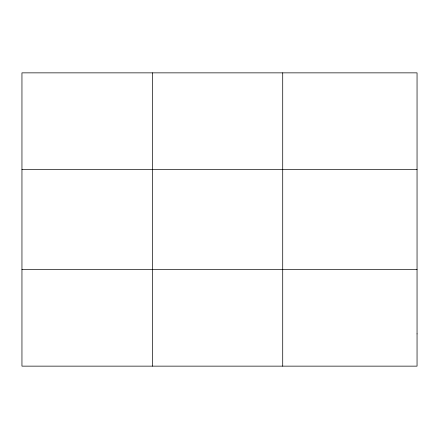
<?xml version="1.0" encoding="UTF-8"?>
<svg xmlns="http://www.w3.org/2000/svg" width="439" height="439" viewBox="0 0 439 439"><rect width="100%" height="100%" fill="white"/><g stroke="black" fill="none" stroke-linecap="round" stroke-linejoin="round"><path stroke-width="0.66" d="M152.333 366.142L152.333 72.858M282.716 366.142L282.716 72.858M21.95 169.641L417.05 169.641M21.95 269.359L417.05 269.359M417.05 333.881L417.05 366.142L21.95 366.142L21.95 72.858L417.05 72.858L417.05 333.881"/></g></svg>
